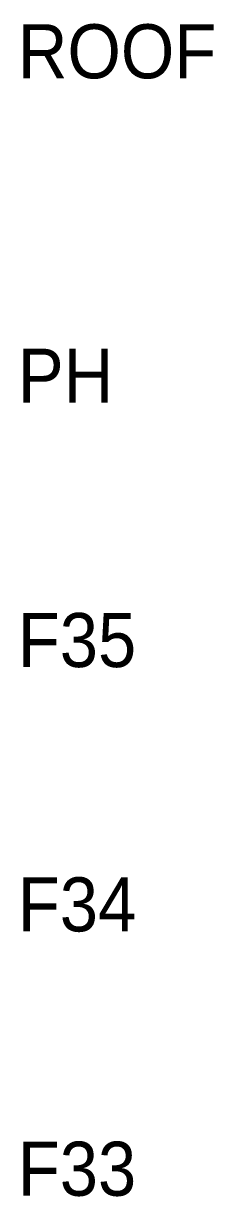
# Model space of a CAD drawing. Header units: millimetres. Extents: x 49323 to 406889, y -6102 to 181761.
# Drawn here: x 163135 to 166298, y 160043 to 179569 of the extents above; entities that cross this region are included whole.
import ezdxf

# ---------------------------------------------------------------- set-up
doc = ezdxf.new("R2010")
doc.units = ezdxf.units.MM
doc.layers.get('0').update_dxf_attribs({"lineweight": 20})
doc.styles.add('DrawingTitle', font='FRADM.TTF', dxfattribs={"width": 0.95})

msp = doc.modelspace()

# ---------------------------------------------------------------- texts
at = {"color": 140, "char_height": 900, "width": 4481.166, "attachment_point": 1, "style": 'DrawingTitle'}
for s, insert in [('ROOF', (163041.4, 179555.9)), ('PH', (163041.4, 174155.9)), ('F35', (163041.4, 169755.9)), ('F34', (163041.4, 165355.9)), ('F33', (163041.4, 160955.9))]:
    msp.add_mtext(s, dxfattribs=dict(at, insert=insert))

doc.saveas('drawing.dxf')
